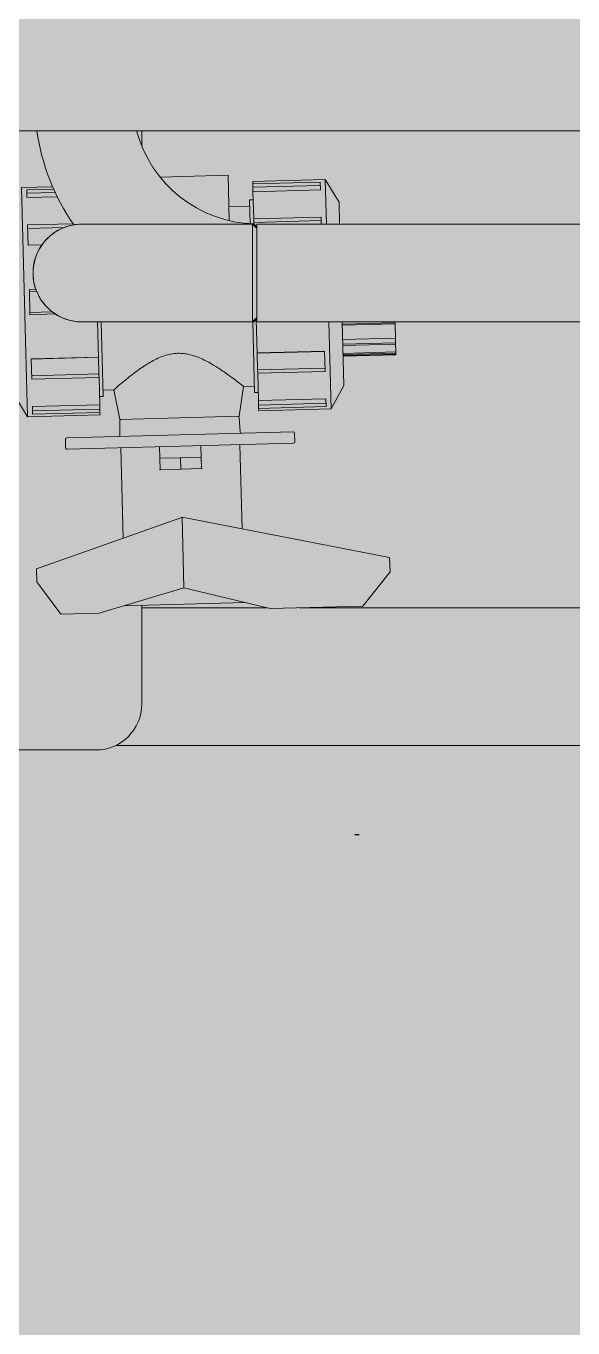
# Model space of a CAD drawing. Header units: centimetres. Extents: x 405564 to 502064, y 46284 to 60634.
# Drawn here: x 484461.58 to 484473.5, y 56721.81 to 56750.2 of the extents above; entities that cross this region are included whole.
import ezdxf

# ---------------------------------------------------------------- set-up
doc = ezdxf.new("R2010")
doc.units = ezdxf.units.CM
doc.linetypes.add('ACAD_ISO07W100', pattern=[3, 0, -3])
doc.linetypes.add('DOT', pattern=[0.25, 0, -0.25])
doc.layers.get('0').update_dxf_attribs({"color": 8, "lineweight": 9})
doc.layers.add('0-KRCN-MİMARİ-220526', color=8, linetype='Continuous', lineweight=9)
doc.layers.add('Visible (ISO)', color=8, linetype='Continuous', lineweight=18)
doc.layers.add('AS_DOS_TERAS_UST', color=8, linetype='ACAD_ISO07W100')
doc.layers.add('AS_NOT_MIMARI', color=8, linetype='Continuous')

# ---------------------------------------------------------------- blocks, each defined once
blk = doc.blocks.new('A$Cdfb98813')
h = blk.add_hatch()
h.set_pattern_fill('ANGLE', color=256, scale=0.3)
h.set_pattern_definition([(0, (182.2423, -979.0145), (0, 2.0955), [1.524, -0.5715]), (90, (182.2423, -979.0145), (-2.0955, 1e-16), [1.524, -0.5715])])
h.paths.add_polyline_path([(1918.018, 199.001), (1545.018, 199.001), (1545.018, 300), (1515.018, 300), (1515.018, 199.001), (238.979, 199.001), (238.979, -429.5), (238.979, -658.015), (1918.018, -658.015)])
h.paths.add_polyline_path([(268.979, -429.5), (268.979, 169.001), (1888.018, 169.001), (1888.018, -628.015), (268.979, -628.015), (268.979, -453.5)], flags=16)
h.paths.add_polyline_path([(1888.018, -429.5), (268.979, -429.5), (268.979, -459.5), (1888.018, -459.5)], flags=0)
h = blk.add_hatch()
h.set_pattern_fill('ANGLE', color=256)
h.set_pattern_definition([(0, (-483849.746, -58273.935), (0, 6.985), [5.08, -1.905]), (90, (-483849.746, -58273.935), (-6.985, 4e-16), [5.08, -1.905])])
h.paths.add_polyline_path([(425.139, -15.05), (800.139, -15.05), (800.139, -100), (900, -100), (900.139, -15.05), (1700, -15.05), (1700, -100), (1800, -100), (1800.139, -15.05), (2235.139, -15.05), (2235.139, -206), (425.139, -206.05)])
at = {"layer": 'Visible (ISO)'}
for p, q in [((739.841, -84.65), (577.321, -84.65)), ((614.358, -84.982), (614.358, -84.65)), ((616.238, -85.617), (614.756, -85.656)), ((616.238, -85.617), (616.264, -86.608)), ((616.777, -85.753), (618.357, -85.712)), ((618.357, -85.712), (618.383, -86.682)), ((618.659, -86.204), (618.357, -85.712)), ((612.416, -85.868), (611.737, -85.885)), ((611.868, -90.884), (611.737, -85.885)), ((611.85, -85.934), (612.438, -85.919)), ((611.85, -85.934), (611.854, -86.104)), ((612.471, -85.99), (611.852, -86.007)), ((616.777, -85.753), (616.778, -85.805)), ((616.778, -85.805), (618.247, -85.767)), ((616.78, -85.878), (616.778, -85.805)), ((616.78, -85.878), (618.249, -85.839)), ((616.782, -85.975), (616.78, -85.878)), ((618.252, -85.937), (616.782, -85.975)), ((616.782, -85.975), (616.798, -86.57)), ((618.252, -85.937), (618.247, -85.767)), ((612.517, -86.087), (611.854, -86.104)), ((616.711, -86.295), (616.256, -86.307)), ((616.787, -86.153), (616.707, -86.155)), ((616.707, -86.155), (616.721, -86.676)), ((618.659, -86.204), (618.672, -86.682)), ((616.798, -86.57), (618.268, -86.531)), ((616.8, -86.646), (616.798, -86.57)), ((618.271, -86.682), (618.268, -86.531)), ((611.87, -86.699), (612.857, -86.673)), ((611.87, -86.699), (611.881, -87.144)), ((612.668, -86.754), (611.872, -86.775)), ((616.772, -86.682), (613.055, -86.682)), ((616.8, -86.646), (618.269, -86.607)), ((616.801, -86.68), (616.8, -86.646)), ((616.806, -86.68), (616.864, -86.74)), ((616.864, -88.815), (616.864, -86.682)), ((672.383, -86.682), (616.864, -86.682)), ((612.184, -87.131), (611.881, -87.139)), ((612.18, -87.136), (611.881, -87.144)), ((611.907, -88.106), (612.048, -88.103)), ((611.907, -88.106), (611.921, -88.657)), ((612.067, -88.153), (611.908, -88.157)), ((612.403, -88.594), (611.92, -88.607)), ((612.472, -88.642), (611.921, -88.657)), ((613.055, -88.815), (616.772, -88.815)), ((613.416, -89.581), (613.396, -88.815)), ((613.518, -90.44), (613.476, -88.815)), ((616.777, -88.814), (616.817, -90.354)), ((616.864, -88.752), (616.801, -88.814)), ((616.855, -88.761), (616.874, -89.49)), ((672.383, -88.815), (616.864, -88.815)), ((618.439, -88.815), (618.488, -90.71)), ((618.727, -88.815), (618.764, -90.203)), ((619.878, -88.834), (618.729, -88.864)), ((619.879, -88.858), (618.729, -88.888)), ((619.878, -88.815), (619.878, -88.834)), ((619.878, -88.834), (619.879, -88.858)), ((619.887, -89.166), (619.879, -88.858)), ((618.737, -89.196), (619.887, -89.166)), ((619.89, -89.273), (618.74, -89.303)), ((619.891, -89.3), (618.741, -89.33)), ((619.887, -89.166), (619.89, -89.273)), ((619.89, -89.273), (619.891, -89.3)), ((619.895, -89.471), (619.891, -89.3)), ((611.946, -89.619), (613.416, -89.581)), ((613.416, -89.586), (611.946, -89.625)), ((611.946, -89.619), (611.958, -90.064)), ((613.416, -89.581), (613.416, -89.586)), ((613.416, -89.586), (613.425, -89.95)), ((616.874, -89.49), (618.344, -89.452)), ((616.875, -89.495), (616.874, -89.49)), ((616.875, -89.495), (618.344, -89.457)), ((616.884, -89.859), (616.875, -89.495)), ((618.356, -89.897), (618.344, -89.452)), ((618.745, -89.501), (619.895, -89.471)), ((619.896, -89.495), (618.746, -89.525)), ((619.896, -89.519), (618.747, -89.549)), ((619.897, -89.533), (618.747, -89.563)), ((619.895, -89.471), (619.896, -89.495)), ((619.896, -89.495), (619.896, -89.519)), ((619.897, -89.533), (619.896, -89.519)), ((613.425, -89.95), (611.956, -89.988)), ((613.425, -89.95), (613.427, -90.026)), ((616.884, -89.859), (618.354, -89.821)), ((616.886, -89.935), (616.884, -89.859)), ((618.356, -89.897), (616.886, -89.935)), ((616.886, -89.935), (616.902, -90.53)), ((613.427, -90.026), (611.958, -90.064)), ((613.443, -90.62), (613.427, -90.026)), ((616.481, -90.873), (616.578, -90.22)), ((616.813, -90.214), (616.578, -90.22)), ((618.764, -90.203), (618.488, -90.71)), ((611.566, -90.391), (611.868, -90.884)), ((613.438, -90.442), (613.518, -90.44)), ((613.75, -90.294), (613.515, -90.3)), ((613.881, -90.941), (613.75, -90.294)), ((616.897, -90.352), (616.817, -90.354)), ((616.902, -90.53), (618.371, -90.491)), ((616.904, -90.628), (616.902, -90.53)), ((618.376, -90.661), (618.371, -90.491)), ((613.449, -90.842), (611.868, -90.884)), ((611.973, -90.659), (613.443, -90.62)), ((611.973, -90.659), (611.978, -90.829)), ((613.445, -90.718), (611.976, -90.757)), ((613.447, -90.79), (611.978, -90.829)), ((613.443, -90.62), (613.445, -90.718)), ((613.445, -90.718), (613.447, -90.79)), ((613.449, -90.842), (613.447, -90.79)), ((616.904, -90.628), (618.374, -90.589)), ((616.906, -90.7), (616.904, -90.628)), ((618.376, -90.661), (616.906, -90.7)), ((616.906, -90.7), (616.908, -90.752)), ((616.908, -90.752), (618.488, -90.71)), ((613.881, -90.97), (613.878, -91.282)), ((613.881, -90.941), (616.481, -90.873)), ((616.482, -90.902), (616.501, -91.214)), ((612.697, -91.562), (612.692, -91.372)), ((612.722, -91.341), (617.66, -91.212)), ((617.696, -91.431), (617.691, -91.241)), ((612.728, -91.591), (617.666, -91.462)), ((613.949, -93.533), (613.898, -91.561)), ((614.747, -91.538), (614.754, -91.788)), ((615.647, -91.515), (615.653, -91.765)), ((616.545, -93.326), (616.497, -91.493)), ((614.754, -91.788), (615.191, -91.777)), ((614.754, -91.788), (614.76, -92.038)), ((615.216, -91.776), (615.191, -91.777)), ((615.204, -91.777), (615.21, -92.027)), ((615.216, -91.776), (615.653, -91.765)), ((615.653, -91.765), (615.66, -92.015)), ((614.747, -92.039), (614.76, -92.038)), ((614.76, -92.038), (615.21, -92.027)), ((615.21, -92.027), (615.66, -92.015)), ((615.66, -92.015), (615.673, -92.014)), ((615.66, -92.015), (615.66, -92.015)), ((615.235, -93.077), (612.066, -94.2)), ((615.238, -93.072), (615.233, -93.071)), ((615.233, -93.071), (615.235, -93.077)), ((619.762, -93.951), (615.238, -93.072)), ((615.238, -93.072), (615.278, -94.616)), ((619.762, -93.951), (619.77, -94.264)), ((612.073, -94.48), (612.066, -94.2)), ((612.073, -94.48), (612.596, -95.186)), ((619.174, -95.014), (619.77, -94.264)), ((613.426, -95.164), (615.278, -94.616)), ((615.278, -94.616), (617.157, -95.067)), ((616.61, -94.935), (613.965, -95.005)), ((614.358, -97.15), (614.358, -94.994)), ((614.358, -95.05), (617.087, -95.05)), ((619.174, -95.014), (617.157, -95.067)), ((617.792, -95.05), (626.229, -95.05)), ((613.426, -95.164), (612.596, -95.186)), ((613.358, -98.15), (610.858, -98.15)), ((613.794, -98.05), (627.045, -98.05))]:
    blk.add_line(p, q, dxfattribs=at)
for centre, radius, start, end in [((616.895, -83.938), 4.877, 188.3906, 214.4483), ((616.895, -83.938), 2.743, 195.0354, 268.1349), ((613.054, -87.748), 1.067, 89.94, 270), ((616.895, -83.938), 4.877, 268.551612901465, 268.5516322422338), ((616.895, -83.938), 4.877, 268.5709, 268.8948), ((613.911, -90.97), 0.03, 91.5, 179.5), ((616.452, -90.904), 0.03, 3.5, 91.5), ((612.722, -91.371), 0.03, 91.5, 181.5), ((613.848, -91.282), 0.03, 271.5, 359.5), ((616.531, -91.212), 0.03, 183.5, 271.5), ((617.661, -91.242), 0.03, 1.5, 91.5), ((612.727, -91.561), 0.03, 181.5, 271.5), ((617.666, -91.432), 0.03, 271.5, 1.5), ((613.358, -97.15), 1, 270, 0)]:
    blk.add_arc(centre, radius, start, end, dxfattribs=at)
for points, knots in [([(613.055, -86.682), (612.915, -86.682), (612.777, -86.709), (612.648, -86.762), (612.518, -86.816), (612.4, -86.895), (612.301, -86.993), (612.103, -87.191), (611.988, -87.467), (611.988, -87.747), (611.988, -87.887), (612.015, -88.026), (612.069, -88.155), (612.122, -88.284), (612.201, -88.402), (612.3, -88.502), (612.399, -88.601), (612.516, -88.68), (612.646, -88.734), (612.775, -88.787), (612.914, -88.815), (613.054, -88.815), (613.054, -88.815), (613.054, -88.815), (613.054, -88.815)], [-0.4998539, -0.4998539, -0.4998539, -0.4998539, -0.4375, -0.4375, -0.4375, -0.375, -0.375, -0.375, -0.25, -0.25, -0.25, -0.1875, -0.1875, -0.1875, -0.125, -0.125, -0.125, -0.0625, -0.0625, -0.0625, 0, 0, 0, 0.0000157, 0.0000157, 0.0000157, 0.0000157]), ([(616.772, -88.815), (616.771, -88.815), (616.771, -88.7), (616.77, -88.502), (616.77, -88.403), (616.77, -88.286), (616.77, -88.156), (616.77, -88.027), (616.77, -87.888), (616.77, -87.748), (616.77, -87.607), (616.77, -87.469), (616.77, -87.339), (616.77, -87.21), (616.77, -87.092), (616.77, -86.993), (616.771, -86.895), (616.771, -86.816), (616.771, -86.763), (616.771, -86.71), (616.771, -86.681), (616.772, -86.682)], [-1, -1, -1, -1, -0.875, -0.875, -0.875, -0.8125, -0.8125, -0.8125, -0.75, -0.75, -0.75, -0.6875, -0.6875, -0.6875, -0.625, -0.625, -0.625, -0.5625, -0.5625, -0.5625, -0.5000831, -0.5000831, -0.5000831, -0.5000831]), ([(616.801, -88.814), (616.801, -88.814), (616.801, -88.814), (616.801, -88.814), (616.801, -88.814), (616.801, -88.805), (616.801, -88.786)], [-0.75008769, -0.75008769, -0.75008769, -0.75008769, -0.75, -0.75, -0.75, -0.71346116, -0.71346116, -0.71346116, -0.71346116]), ([(613.75, -90.294), (613.75, -90.294), (613.758, -90.287), (613.793, -90.256), (613.82, -90.234), (613.922, -90.146), (614.023, -90.062), (614.195, -89.929), (614.263, -89.878), (614.411, -89.775), (614.491, -89.723), (614.662, -89.628), (614.752, -89.586), (614.941, -89.522), (615.04, -89.502), (615.144, -89.499)], [12.006564, 12.006564, 12.006564, 12.006564, 12.295744, 12.295744, 12.584925, 12.584925, 13.163287, 13.163287, 13.474264, 13.474264, 13.785241, 13.785241, 14.096218, 14.096218, 14.407195, 14.407195, 14.407195, 14.407195]), ([(615.144, -89.499), (615.248, -89.497), (615.348, -89.512), (615.54, -89.565), (615.633, -89.603), (615.808, -89.689), (615.891, -89.736), (616.044, -89.831), (616.114, -89.878), (616.293, -90.002), (616.398, -90.081), (616.505, -90.163), (616.533, -90.185), (616.569, -90.213), (616.578, -90.22), (616.578, -90.22)], [4.802966, 4.802966, 4.802966, 4.802966, 5.113943, 5.113943, 5.42492, 5.42492, 5.735897, 5.735897, 6.046874, 6.046874, 6.625236, 6.625236, 6.914417, 6.914417, 7.203597, 7.203597, 7.203597, 7.203597])]:
    blk.add_open_spline(points, degree=3, knots=knots, dxfattribs=at)
for points in [[(616.772, -86.682), (616.803, -86.712), (616.833, -86.743), (616.864, -86.774)], [(616.806, -86.715), (616.806, -86.692), (616.806, -86.68), (616.806, -86.68)], [(613.054, -88.815), (613.054, -88.815), (613.055, -88.815), (613.055, -88.815)], [(616.864, -88.723), (616.833, -88.754), (616.803, -88.784), (616.772, -88.815)], [(616.772, -88.815), (616.772, -88.815), (616.772, -88.815), (616.772, -88.815)]]:
    blk.add_open_spline(points, degree=3, dxfattribs=at)
blk = doc.blocks.new('A$C6A10306C')
at = {"layer": 'AS_DOS_TERAS_UST', "linetype": 'DOT', "ltscale": 80}
blk.add_line((14085.68, -3901.454), (13710.68, -3901.454), dxfattribs=at)
at = {"layer": 'AS_NOT_MIMARI'}
blk.add_blockref('A$Cdfb98813', (13285.68, -3801.454), dxfattribs=at)

msp = doc.modelspace()

# ---------------------------------------------------------------- block references
at = {"layer": '0-KRCN-MİMARİ-220526'}
msp.add_blockref('A$C6A10306C', (470564.066, 60634.016), dxfattribs=at)

doc.saveas('drawing.dxf')
